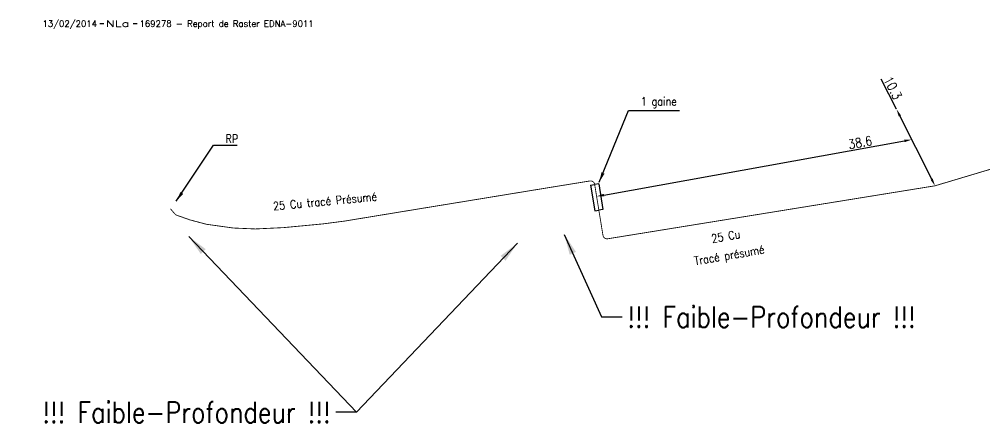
# Model space of a CAD drawing. Header units: millimetres. Extents: x 161438 to 162003, y 98011 to 98991.
# Drawn here: x 161438.1 to 161554.2, y 98941 to 98989.4 of the extents above; entities that cross this region are included whole.
import ezdxf
from ezdxf.enums import TextEntityAlignment as Align

# ---------------------------------------------------------------- set-up
doc = ezdxf.new("R2010")
doc.units = ezdxf.units.MM
doc.header["$PDMODE"] = 34
doc.layers.get('0').update_dxf_attribs({"linetype": 'CONTINUOUS'})
doc.layers.get('Defpoints').update_dxf_attribs({"linetype": 'CONTINUOUS'})
for name, color, linetype in [('M_120', 5, 'M_ST_13'), ('M_400', 7, 'CONTINUOUS'), ('M_420', 7, 'CONTINUOUS')]:
    doc.layers.add(name, color=color, linetype=linetype)
doc.layers.add('M_910', color=7, linetype='CONTINUOUS', plot=False)
doc.styles.get("Standard").update_dxf_attribs({"font": 'romans.shx', "width": 0.85})
doc.linetypes.add('M_ST_13', pattern='A,5,-0.3,["oo",Standard,S=1.5,R=0,X=0,Y=-0.5],-3', length=8.3)
doc.dimstyles.get("Standard").update_dxf_attribs({"dimtxt": 1.5, "dimasz": 1.2, "dimexe": 0.625, "dimexo": 0.625, "dimgap": 0.25, "dimtad": 1, "dimdec": 1, "dimzin": 0, "dimdsep": 46, "dimtxsty": 'Standard', "dimcen": -0.5, "dimadec": 0, "dimazin": 0, "dimtfac": 1, "dimtdec": 1, "dimtmove": 0, "dimatfit": 3, "dimfxl": 0, "dimtolj": 1, "dimtzin": 0, "dimarcsym": 0})

# ---------------------------------------------------------------- blocks, each defined once
blk = doc.blocks.new('*D85')
at = {"layer": 'Defpoints', "color": 0, "linetype": 'Continuous', "transparency": 16777216}
for p in [(161543.55, 98978.59), (161545.39, 98974.94), (161507.51, 98968.12)]:
    blk.add_point(p, dxfattribs=at)
at = {"layer": 'M_120', "color": 0, "linetype": 'Continuous', "lineweight": -2, "transparency": 16777216}
for p, q in [((161543.77, 98978.15), (161545.61, 98974.5)), ((161508.4, 98968.28), (161544.5, 98974.78))]:
    blk.add_line(p, q, dxfattribs=at)
at = {"layer": 'M_120', "color": 0, "linetype": 'Continuous', "transparency": 16777216}
for points in [[(161544.47, 98974.93), (161544.53, 98974.63), (161545.39, 98974.94)], [(161508.37, 98968.43), (161508.43, 98968.13), (161507.51, 98968.12)]]:
    blk.add_solid(points, dxfattribs=at)
at = {"layer": 'M_120', "color": 0, "linetype": 'Continuous', "transparency": 16777216, "insert": (161539.19, 98974.59), "char_height": 1.125, "attachment_point": 5, "rotation": 10.2053}
blk.add_mtext('\\A1;38.6', dxfattribs=at)
blk = doc.blocks.new('*D88')
at = {"layer": 'Defpoints', "color": 0, "linetype": 'Continuous', "transparency": 16777216}
for p in [(161543.55, 98978.59), (161543.55, 98978.59), (161548.18, 98969.39)]:
    blk.add_point(p, dxfattribs=at)
at = {"layer": 'M_120', "color": 0, "linetype": 'Continuous', "lineweight": -2, "transparency": 16777216}
for p, q in [((161543.55, 98978.59), (161541.73, 98982.21)), ((161547.78, 98970.19), (161543.96, 98977.78))]:
    blk.add_line(p, q, dxfattribs=at)
at = {"layer": 'M_120', "color": 0, "linetype": 'Continuous', "transparency": 16777216}
for points in [[(161544.09, 98977.85), (161543.82, 98977.72), (161543.55, 98978.59)], [(161547.91, 98970.26), (161547.64, 98970.12), (161548.18, 98969.39)]]:
    blk.add_solid(points, dxfattribs=at)
at = {"layer": 'M_120', "color": 0, "linetype": 'Continuous', "transparency": 16777216, "insert": (161543.11, 98981.14), "char_height": 1.125, "attachment_point": 5, "rotation": 296.7142}
blk.add_mtext('\\A1;10.3', dxfattribs=at)
blk = doc.blocks.new('GIS_MODF')
at = {"color": 0, "linetype": 'Continuous', "flags": 128}
for points in [[(-2.26, -0.01), (-1.76, -0.01)], [(1.76, -0.01), (2.26, -0.01)]]:
    blk.add_lwpolyline(points, dxfattribs=at)
at = {"color": 0, "linetype": 'Continuous'}
blk.add_attdef('DATE', text='', height=0.75, dxfattribs=at).set_placement((-2.58, -0.39), align=Align.RIGHT)
at = {"color": 0, "linetype": 'Continuous', "width": 3.590909}
blk.add_attdef('USER', text='', height=0.75, dxfattribs=at).set_placement((-1.52, -0.39), (1.31, -0.39), align=Align.FIT)
at = {"color": 0, "linetype": 'Continuous'}
blk.add_attdef('DESC', (2.53, -0.39), '', height=0.75, dxfattribs=at)

msp = doc.modelspace()

# ---------------------------------------------------------------- linework, layer by layer
at = {"layer": 'M_120', "const_width": 0.1}
msp.add_lwpolyline([(161456.3, 98966.64), (161456.84, 98966.01, 0.13204), (161457.05, 98965.86), (161458.67, 98965.29), (161460.64, 98964.77), (161463.87, 98964.32), (161466.51, 98964.21), (161469.9, 98964.37), (161474.65, 98964.82), (161477.2, 98965.15), (161486.53, 98966.68), (161491.56, 98967.5), (161501.58, 98969.14), (161506.71, 98969.97, -0.414214), (161507.28, 98969.56), (161508.28, 98963.44, 0.41371), (161508.85, 98963.03), (161548.18, 98969.39), (161562.2, 98973.57, -0.183097)], format="xyb", dxfattribs=at)
at = {"layer": 'M_400', "color": 7, "linetype": 'CONTINUOUS'}
for p, q in [((161506.79, 98969.48), (161507.28, 98969.56)), ((161506.79, 98969.48), (161507.29, 98966.4)), ((161507.77, 98969.64), (161507.28, 98969.56)), ((161507.77, 98969.64), (161508.28, 98966.56)), ((161507.29, 98966.4), (161507.78, 98966.48)), ((161508.28, 98966.56), (161507.78, 98966.48))]:
    msp.add_line(p, q, dxfattribs=at)

# ---------------------------------------------------------------- block references
at = {"layer": 'M_910'}
ref = msp.add_blockref('GIS_MODF', (161450.06, 98988.87), dxfattribs=at)
ref.add_attrib('DATE', '13/02/2014', dxfattribs={"layer": '0', "color": 0, "linetype": 'Continuous', "height": 0.75}).set_placement((161447.48, 98988.48), align=Align.RIGHT)
ref.add_attrib('USER', 'NLa', dxfattribs={"layer": '0', "color": 0, "linetype": 'Continuous', "height": 0.75, "width": 1.462963}).set_placement((161448.55, 98988.48), (161451.37, 98988.48), align=Align.FIT)
ref.add_attrib('DESC', '169278 - Report de Raster EDNA-9011', (161452.59, 98988.48), dxfattribs={"layer": '0', "color": 0, "linetype": 'Continuous', "height": 0.75})

# ---------------------------------------------------------------- texts
at = {"layer": 'M_120', "width": 0.85}
for s, rotation, p in [('25 Cu tracé Présumé', 5.4298, (161474.87, 98967.53)), ('25 Cu', 9.711, (161523.04, 98963.32)), ('Tracé présumé', 9.711, (161523.49, 98960.9))]:
    msp.add_text(s, height=1, rotation=rotation, dxfattribs=at).set_placement(p, align=Align.MIDDLE)
at = {"layer": 'M_120', "linetype": 'Continuous', "insert": (161462.92, 98975.03), "char_height": 1, "attachment_point": 4}
msp.add_mtext('RP', dxfattribs=at)
at = {"layer": 'M_400', "insert": (161512.81, 98979.36), "char_height": 1, "attachment_point": 4}
msp.add_mtext('1 gaine', dxfattribs=at)
at = {"layer": 'M_420', "char_height": 2.5}
for insert, attachment_point in [((161511.23, 98953.64), 4), ((161475.54, 98942.2), 6)]:
    msp.add_mtext('!!! Faible-Profondeur !!!', dxfattribs=dict(at, insert=insert, attachment_point=attachment_point))

# ---------------------------------------------------------------- dimensions: what is measured, and where the dimension line sits
at = {"layer": 'M_120', "linetype": 'Continuous'}
dim = msp.add_linear_dim(base=(161543.55, 98978.59), p1=(161548.18, 98969.39), p2=(161543.55, 98978.59), angle=296.7142, dimstyle='Standard', override={"dimscale": 0.75}, dxfattribs=at)
dim.commit()
dim.dimension.update_dxf_attribs({"geometry": '*D88', "text_midpoint": (161542.44, 98980.8), "dimtype": 160})
dim = msp.add_linear_dim(base=(161545.39, 98974.94), p1=(161507.51, 98968.12), p2=(161543.55, 98978.59), angle=190.2053, text='38.6', dimstyle='Standard', override={"dimscale": 0.75}, dxfattribs=at)
dim.commit()
dim.dimension.update_dxf_attribs({"geometry": '*D85', "text_midpoint": (161539.33, 98973.85), "dimtype": 160})

# ---------------------------------------------------------------- leaders
at = {"layer": 'M_120', "linetype": 'Continuous', "annotation_type": 0, "has_hookline": 1, "hookline_direction": 0, "text_width": 1.42}
msp.add_leader([(161457.01, 98967.54), (161461.47, 98974.28), (161462.67, 98974.28)], dimstyle='Standard', dxfattribs=at)
at = {"layer": 'M_400', "annotation_type": 0, "has_hookline": 1, "hookline_direction": 0, "text_width": 4.65}
msp.add_leader([(161507.83, 98969.82), (161511.36, 98978.44), (161512.56, 98978.44)], dimstyle='Standard', dxfattribs=at)
at = {"layer": 'M_420'}
msp.add_leader([(161458.52, 98963.3), (161478.67, 98942.2)], dimstyle='Standard', override={"dimasz": 2.5, "dimgap": -0.63, "dimtad": 0}, dxfattribs=at)
at = {"layer": 'M_420', "annotation_type": 0, "has_hookline": 1, "text_width": 38.65}
for points, hookline_direction in [([(161503.63, 98963.56), (161508.1, 98953.64), (161510.6, 98953.64)], 0), ([(161498, 98962.5), (161478.67, 98942.2), (161476.17, 98942.2)], 1)]:
    msp.add_leader(points, dimstyle='Standard', override={"dimasz": 2.5, "dimgap": -0.63, "dimtad": 0}, dxfattribs=dict(at, hookline_direction=hookline_direction))

doc.saveas('drawing.dxf')
